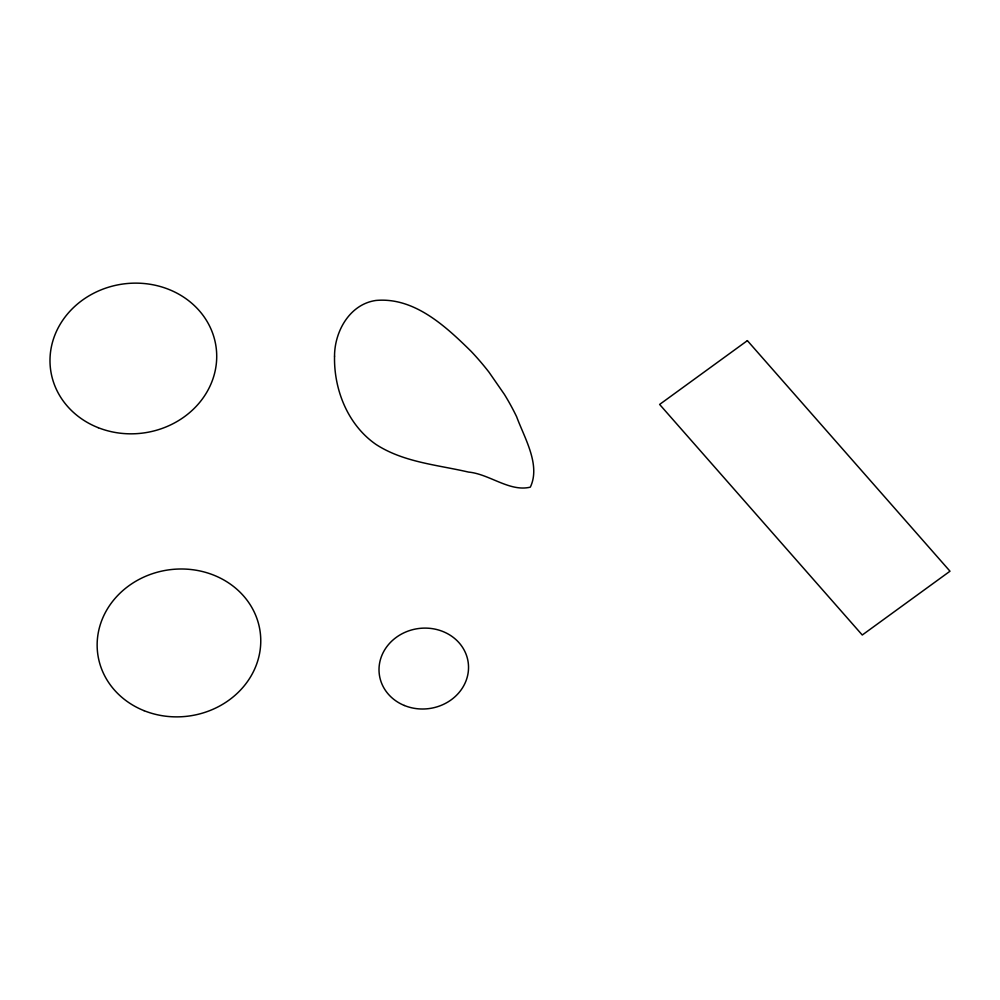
<?xml version="1.0" encoding="UTF-8"?>
<svg xmlns="http://www.w3.org/2000/svg" width="1000" height="1000" viewBox="0 0 1000 1000"><rect width="100%" height="100%" fill="white"/><g stroke="black" fill="none" stroke-linecap="round" stroke-linejoin="round"><path stroke-width="1.5" d="M334.538 356.163C333.775 389.663 347.887 425.05 376.05 444.475C403.625 462.337 437.238 464.812 468.475 472.075C489.312 473.938 509.663 492.212 530.325 487.15C540.913 464.938 524.362 437.8 516.65 416.775A297.175 267.55 -7.8 0 0 504.4 394.4L489.025 372.225A313.35 282.113 -7.8 0 0 471.125 351.337C445.737 326.388 414.35 296.975 375.988 300.45C349.712 304.15 334.538 331.475 334.538 356.163M747.375 340.637L659.625 404.438L862.262 635.013L950 571.213L747.375 340.637M144.062 710.675A81.95 73.775 -7.8 0 0 260.487 634.725A81.95 73.775 -7.8 0 0 132.325 583.4A81.95 73.775 -7.8 0 0 144.062 710.675M404.325 705.475A44.837 40.362 -7.8 0 0 468.413 664.425A44.837 40.362 -7.8 0 0 398.587 635.775A44.837 40.362 -7.8 0 0 404.325 705.475M98.263 427.7A83.513 75.188 -7.8 0 0 216.388 349.663A83.513 75.188 -7.8 0 0 85.412 298.087A83.513 75.188 -7.8 0 0 98.263 427.7"/></g></svg>
